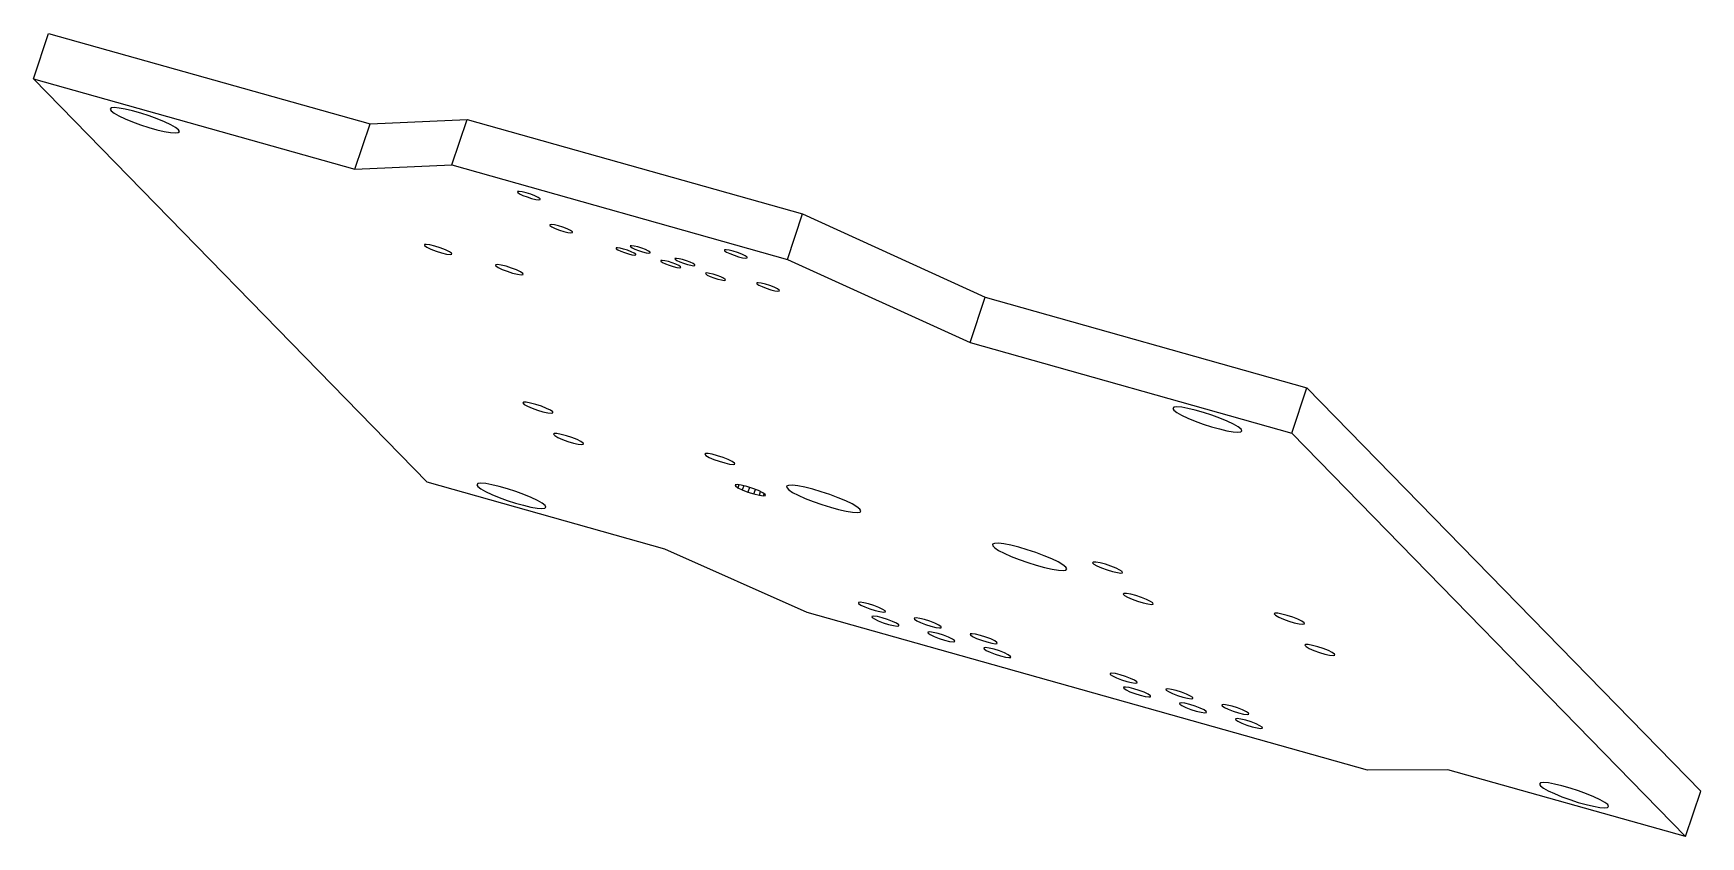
# Paper-space layout '_Bottom' of a CAD drawing. Header units: millimetres. Extents: x 187.6 to 242.6, y -14.3 to 12.3.
import ezdxf

# ---------------------------------------------------------------- set-up
doc = ezdxf.new("R2010")
doc.units = ezdxf.units.MM

psp = doc.layouts.new('_Bottom')

# ---------------------------------------------------------------- linework, layer by layer
at = {"color": 7, "linetype": 'Continuous', "lineweight": 25}
for p, q in [((187.577, 10.772), (188.075, 12.273)), ((188.075, 12.273), (198.696, 9.281)), ((200.583, -2.558), (187.577, 10.772)), ((187.577, 10.772), (198.198, 7.78)), ((198.696, 9.281), (201.9, 9.427)), ((201.402, 7.926), (201.9, 9.427)), ((201.9, 9.427), (212.982, 6.304)), ((198.198, 7.78), (198.696, 9.281)), ((198.198, 7.78), (201.402, 7.926)), ((201.402, 7.926), (212.484, 4.804)), ((212.484, 4.804), (212.982, 6.304)), ((212.982, 6.304), (219.013, 3.555)), ((212.484, 4.804), (218.515, 2.054)), ((218.515, 2.054), (219.013, 3.555)), ((219.013, 3.555), (229.633, 0.562)), ((218.515, 2.054), (229.135, -0.939)), ((229.135, -0.939), (229.633, 0.562)), ((229.633, 0.562), (242.639, -12.768)), ((229.135, -0.939), (242.14, -14.269)), ((208.433, -4.77), (200.583, -2.558)), ((210.82, -2.637), (210.752, -2.647)), ((210.752, -2.647), (210.76, -2.683)), ((210.774, -2.644), (210.76, -2.683)), ((210.76, -2.683), (210.844, -2.741)), ((210.955, -2.656), (210.82, -2.637)), ((210.876, -2.645), (210.844, -2.741)), ((210.844, -2.741), (210.99, -2.811)), ((211.135, -2.7), (210.955, -2.656)), ((211.035, -2.675), (210.99, -2.811)), ((211.333, -2.762), (211.135, -2.7)), ((211.228, -2.729), (211.177, -2.883)), ((210.99, -2.811), (211.177, -2.883)), ((211.177, -2.883), (211.375, -2.946)), ((211.52, -2.834), (211.333, -2.762)), ((211.375, -2.946), (211.425, -2.798)), ((211.375, -2.946), (211.555, -2.99)), ((211.666, -2.904), (211.52, -2.834)), ((211.555, -2.99), (211.594, -2.87)), ((211.555, -2.99), (211.689, -3.008)), ((211.75, -2.962), (211.666, -2.904)), ((211.689, -3.008), (211.713, -2.937)), ((211.689, -3.008), (211.757, -2.998)), ((211.757, -2.998), (211.75, -2.962)), ((213.137, -6.859), (208.433, -4.77)), ((231.641, -12.074), (213.137, -6.859)), ((234.291, -12.057), (231.641, -12.074)), ((242.14, -14.269), (234.291, -12.057)), ((242.14, -14.269), (242.639, -12.768))]:
    psp.add_line(p, q, dxfattribs=at)
at = {"color": 7, "linetype": 'Continuous', "lineweight": 25, "flags": 128}
for points in [[(192.366, 9.09), (192.27, 9.165), (192.114, 9.254), (191.909, 9.351), (191.666, 9.451), (191.4, 9.549), (191.125, 9.638), (190.857, 9.713), (190.614, 9.771), (190.407, 9.806), (190.25, 9.819), (190.152, 9.807), (190.118, 9.771), (190.15, 9.714), (190.247, 9.639), (190.402, 9.55), (190.607, 9.453), (190.85, 9.352), (191.117, 9.255), (191.392, 9.166), (191.659, 9.09), (191.903, 9.033), (192.109, 8.998), (192.266, 8.985), (192.364, 8.997), (192.399, 9.033), (192.366, 9.09)], [(204.312, 6.808), (204.25, 6.851), (204.14, 6.903), (204.001, 6.957), (203.853, 7.004), (203.718, 7.036), (203.618, 7.05), (203.567, 7.043), (203.573, 7.016), (203.636, 6.973), (203.745, 6.92), (203.884, 6.867), (204.032, 6.82), (204.167, 6.787), (204.267, 6.773), (204.318, 6.78), (204.312, 6.808)], [(205.377, 5.716), (205.315, 5.759), (205.205, 5.811), (205.066, 5.865), (204.918, 5.912), (204.783, 5.945), (204.683, 5.959), (204.632, 5.951), (204.638, 5.924), (204.701, 5.881), (204.81, 5.829), (204.949, 5.775), (205.097, 5.728), (205.232, 5.695), (205.332, 5.681), (205.383, 5.689), (205.377, 5.716)], [(201.391, 5.007), (201.316, 5.059), (201.184, 5.122), (201.016, 5.187), (200.837, 5.243), (200.675, 5.283), (200.554, 5.299), (200.492, 5.291), (200.5, 5.258), (200.575, 5.206), (200.707, 5.143), (200.875, 5.078), (201.054, 5.021), (201.216, 4.982), (201.337, 4.965), (201.399, 4.974), (201.391, 5.007)], [(207.472, 4.975), (207.417, 5.013), (207.322, 5.059), (207.2, 5.106), (207.07, 5.147), (206.953, 5.176), (206.865, 5.188), (206.82, 5.181), (206.826, 5.158), (206.88, 5.12), (206.976, 5.074), (207.098, 5.027), (207.227, 4.986), (207.345, 4.957), (207.433, 4.945), (207.477, 4.952), (207.472, 4.975)], [(207.942, 5.043), (207.887, 5.081), (207.792, 5.127), (207.67, 5.174), (207.54, 5.215), (207.422, 5.243), (207.334, 5.255), (207.29, 5.249), (207.295, 5.225), (207.35, 5.188), (207.445, 5.142), (207.567, 5.095), (207.697, 5.054), (207.815, 5.025), (207.903, 5.013), (207.947, 5.019), (207.942, 5.043)], [(211.146, 4.882), (211.083, 4.925), (210.974, 4.977), (210.835, 5.031), (210.687, 5.078), (210.552, 5.111), (210.452, 5.124), (210.401, 5.117), (210.407, 5.09), (210.469, 5.047), (210.579, 4.994), (210.718, 4.941), (210.866, 4.894), (211.001, 4.861), (211.101, 4.847), (211.152, 4.854), (211.146, 4.882)], [(203.743, 4.339), (203.668, 4.391), (203.536, 4.454), (203.368, 4.519), (203.189, 4.576), (203.027, 4.615), (202.906, 4.632), (202.844, 4.623), (202.852, 4.59), (202.927, 4.538), (203.059, 4.475), (203.227, 4.41), (203.406, 4.354), (203.568, 4.314), (203.689, 4.297), (203.751, 4.306), (203.743, 4.339)], [(208.95, 4.559), (208.895, 4.597), (208.799, 4.643), (208.678, 4.69), (208.548, 4.731), (208.43, 4.759), (208.342, 4.771), (208.298, 4.765), (208.303, 4.741), (208.358, 4.704), (208.453, 4.658), (208.575, 4.611), (208.705, 4.57), (208.823, 4.541), (208.91, 4.529), (208.955, 4.535), (208.95, 4.559)], [(209.419, 4.627), (209.365, 4.664), (209.269, 4.71), (209.147, 4.757), (209.018, 4.798), (208.9, 4.827), (208.812, 4.839), (208.767, 4.833), (208.773, 4.809), (208.828, 4.771), (208.923, 4.725), (209.045, 4.678), (209.175, 4.637), (209.292, 4.609), (209.38, 4.596), (209.425, 4.603), (209.419, 4.627)], [(210.427, 4.143), (210.373, 4.18), (210.277, 4.226), (210.155, 4.273), (210.026, 4.314), (209.908, 4.343), (209.82, 4.355), (209.775, 4.349), (209.781, 4.325), (209.835, 4.287), (209.931, 4.241), (210.053, 4.194), (210.183, 4.153), (210.3, 4.125), (210.388, 4.112), (210.433, 4.119), (210.427, 4.143)], [(212.211, 3.79), (212.149, 3.833), (212.039, 3.885), (211.9, 3.939), (211.752, 3.986), (211.617, 4.019), (211.517, 4.033), (211.466, 4.025), (211.472, 3.998), (211.535, 3.955), (211.644, 3.903), (211.783, 3.849), (211.931, 3.802), (212.066, 3.769), (212.166, 3.755), (212.217, 3.763), (212.211, 3.79)], [(204.728, -0.234), (204.653, -0.181), (204.522, -0.117), (204.354, -0.05), (204.171, 0.011), (203.997, 0.057), (203.857, 0.082), (203.769, 0.083), (203.745, 0.06), (203.788, 0.015), (203.893, -0.044), (204.045, -0.111), (204.224, -0.176), (204.405, -0.23), (204.565, -0.266), (204.681, -0.279), (204.738, -0.268), (204.728, -0.234)], [(227.459, -0.8), (227.363, -0.725), (227.207, -0.636), (227.002, -0.538), (226.759, -0.438), (226.492, -0.34), (226.218, -0.251), (225.95, -0.176), (225.707, -0.119), (225.5, -0.083), (225.343, -0.071), (225.245, -0.083), (225.211, -0.118), (225.243, -0.175), (225.339, -0.25), (225.495, -0.339), (225.7, -0.437), (225.943, -0.537), (226.21, -0.635), (226.485, -0.724), (226.752, -0.799), (226.996, -0.856), (227.202, -0.892), (227.359, -0.904), (227.457, -0.892), (227.491, -0.857), (227.459, -0.8)], [(205.737, -1.268), (205.662, -1.215), (205.531, -1.151), (205.363, -1.084), (205.18, -1.024), (205.006, -0.978), (204.866, -0.953), (204.778, -0.951), (204.754, -0.975), (204.797, -1.019), (204.902, -1.079), (205.054, -1.145), (205.233, -1.21), (205.414, -1.264), (205.574, -1.3), (205.69, -1.313), (205.747, -1.302), (205.737, -1.268)], [(210.731, -1.925), (210.656, -1.872), (210.525, -1.808), (210.357, -1.741), (210.173, -1.681), (210, -1.635), (209.86, -1.61), (209.772, -1.609), (209.748, -1.632), (209.791, -1.676), (209.896, -1.736), (210.048, -1.802), (210.227, -1.867), (210.408, -1.921), (210.567, -1.957), (210.684, -1.971), (210.741, -1.959), (210.731, -1.925)], [(204.475, -3.322), (204.378, -3.247), (204.223, -3.158), (204.018, -3.06), (203.775, -2.96), (203.508, -2.862), (203.233, -2.773), (202.966, -2.698), (202.722, -2.641), (202.516, -2.605), (202.359, -2.593), (202.261, -2.605), (202.226, -2.64), (202.259, -2.697), (202.355, -2.772), (202.511, -2.861), (202.716, -2.959), (202.959, -3.059), (203.226, -3.157), (203.5, -3.246), (203.768, -3.321), (204.011, -3.378), (204.218, -3.414), (204.375, -3.426), (204.473, -3.414), (204.507, -3.379), (204.475, -3.322)], [(214.874, -3.445), (214.775, -3.367), (214.616, -3.275), (214.407, -3.175), (214.159, -3.07), (213.885, -2.968), (213.599, -2.873), (213.318, -2.791), (213.056, -2.726), (212.828, -2.681), (212.645, -2.66), (212.518, -2.662), (212.454, -2.689), (212.456, -2.738), (212.523, -2.807), (212.653, -2.893), (212.838, -2.99), (213.068, -3.093), (213.331, -3.197), (213.613, -3.296), (213.898, -3.385), (214.171, -3.459), (214.418, -3.515), (214.625, -3.548), (214.781, -3.557), (214.877, -3.543), (214.909, -3.504), (214.874, -3.445)], [(221.676, -5.362), (221.577, -5.284), (221.419, -5.192), (221.21, -5.092), (220.961, -4.987), (220.687, -4.885), (220.402, -4.79), (220.12, -4.708), (219.859, -4.643), (219.63, -4.598), (219.448, -4.577), (219.321, -4.579), (219.257, -4.606), (219.258, -4.655), (219.326, -4.724), (219.455, -4.81), (219.64, -4.907), (219.87, -5.01), (220.133, -5.114), (220.415, -5.213), (220.7, -5.302), (220.974, -5.376), (221.221, -5.432), (221.427, -5.465), (221.583, -5.474), (221.679, -5.46), (221.711, -5.421), (221.676, -5.362)], [(223.538, -5.513), (223.463, -5.461), (223.332, -5.397), (223.164, -5.33), (222.981, -5.269), (222.807, -5.223), (222.667, -5.198), (222.579, -5.197), (222.555, -5.22), (222.598, -5.265), (222.703, -5.324), (222.855, -5.391), (223.034, -5.456), (223.215, -5.51), (223.375, -5.546), (223.491, -5.559), (223.548, -5.548), (223.538, -5.513)], [(215.707, -6.811), (215.632, -6.76), (215.503, -6.697), (215.337, -6.634), (215.161, -6.578), (215.002, -6.539), (214.882, -6.523), (214.822, -6.531), (214.829, -6.564), (214.903, -6.615), (215.033, -6.677), (215.198, -6.741), (215.374, -6.796), (215.534, -6.835), (215.653, -6.852), (215.714, -6.843), (215.707, -6.811)], [(224.547, -6.548), (224.472, -6.495), (224.341, -6.431), (224.173, -6.364), (223.99, -6.304), (223.816, -6.258), (223.676, -6.233), (223.588, -6.231), (223.564, -6.255), (223.607, -6.299), (223.712, -6.359), (223.864, -6.425), (224.043, -6.49), (224.224, -6.544), (224.384, -6.58), (224.5, -6.593), (224.557, -6.582), (224.547, -6.548)], [(216.155, -7.271), (216.081, -7.219), (215.951, -7.157), (215.786, -7.093), (215.61, -7.038), (215.45, -6.999), (215.331, -6.982), (215.27, -6.991), (215.278, -7.023), (215.352, -7.075), (215.482, -7.137), (215.647, -7.201), (215.823, -7.256), (215.983, -7.295), (216.102, -7.312), (216.162, -7.303), (216.155, -7.271)], [(217.554, -7.331), (217.479, -7.28), (217.35, -7.218), (217.184, -7.154), (217.008, -7.099), (216.849, -7.06), (216.729, -7.043), (216.669, -7.052), (216.676, -7.084), (216.75, -7.135), (216.88, -7.198), (217.045, -7.261), (217.221, -7.317), (217.381, -7.356), (217.5, -7.372), (217.561, -7.364), (217.554, -7.331)], [(229.541, -7.205), (229.466, -7.152), (229.335, -7.088), (229.167, -7.021), (228.983, -6.961), (228.81, -6.915), (228.67, -6.89), (228.582, -6.889), (228.558, -6.912), (228.601, -6.956), (228.706, -7.016), (228.858, -7.082), (229.036, -7.147), (229.218, -7.201), (229.377, -7.237), (229.494, -7.251), (229.551, -7.239), (229.541, -7.205)], [(218.002, -7.791), (217.928, -7.74), (217.798, -7.678), (217.633, -7.614), (217.457, -7.558), (217.297, -7.519), (217.178, -7.503), (217.117, -7.511), (217.125, -7.544), (217.199, -7.595), (217.329, -7.657), (217.494, -7.721), (217.67, -7.777), (217.83, -7.816), (217.949, -7.832), (218.009, -7.823), (218.002, -7.791)], [(219.401, -7.852), (219.326, -7.801), (219.197, -7.738), (219.031, -7.675), (218.855, -7.619), (218.696, -7.58), (218.576, -7.564), (218.516, -7.572), (218.523, -7.605), (218.597, -7.656), (218.727, -7.718), (218.892, -7.782), (219.068, -7.837), (219.228, -7.876), (219.347, -7.893), (219.408, -7.884), (219.401, -7.852)], [(219.849, -8.312), (219.775, -8.26), (219.645, -8.198), (219.48, -8.134), (219.304, -8.079), (219.144, -8.04), (219.025, -8.023), (218.964, -8.032), (218.972, -8.064), (219.046, -8.116), (219.176, -8.178), (219.341, -8.241), (219.517, -8.297), (219.677, -8.336), (219.796, -8.353), (219.856, -8.344), (219.849, -8.312)], [(230.55, -8.239), (230.475, -8.187), (230.344, -8.122), (230.176, -8.056), (229.993, -7.995), (229.819, -7.949), (229.679, -7.924), (229.591, -7.923), (229.567, -7.946), (229.61, -7.991), (229.715, -8.05), (229.867, -8.117), (230.046, -8.181), (230.227, -8.236), (230.387, -8.272), (230.503, -8.285), (230.56, -8.274), (230.55, -8.239)], [(224.018, -9.153), (223.944, -9.102), (223.814, -9.04), (223.649, -8.976), (223.473, -8.92), (223.313, -8.881), (223.194, -8.865), (223.133, -8.873), (223.141, -8.906), (223.215, -8.957), (223.345, -9.019), (223.51, -9.083), (223.686, -9.139), (223.846, -9.178), (223.965, -9.194), (224.025, -9.185), (224.018, -9.153)], [(224.467, -9.613), (224.392, -9.562), (224.263, -9.499), (224.097, -9.436), (223.921, -9.38), (223.762, -9.341), (223.642, -9.325), (223.582, -9.333), (223.589, -9.366), (223.663, -9.417), (223.793, -9.479), (223.958, -9.543), (224.134, -9.598), (224.294, -9.637), (224.413, -9.654), (224.474, -9.645), (224.467, -9.613)], [(225.865, -9.674), (225.791, -9.622), (225.661, -9.56), (225.496, -9.496), (225.32, -9.441), (225.16, -9.402), (225.041, -9.385), (224.98, -9.394), (224.988, -9.426), (225.062, -9.478), (225.192, -9.54), (225.357, -9.604), (225.533, -9.659), (225.693, -9.698), (225.812, -9.715), (225.872, -9.706), (225.865, -9.674)], [(226.314, -10.133), (226.239, -10.082), (226.11, -10.02), (225.944, -9.956), (225.768, -9.9), (225.609, -9.861), (225.489, -9.845), (225.429, -9.854), (225.436, -9.886), (225.51, -9.937), (225.64, -9.999), (225.805, -10.063), (225.981, -10.119), (226.141, -10.158), (226.26, -10.174), (226.321, -10.166), (226.314, -10.133)], [(227.712, -10.194), (227.638, -10.143), (227.508, -10.081), (227.343, -10.017), (227.167, -9.961), (227.007, -9.922), (226.888, -9.906), (226.827, -9.914), (226.835, -9.947), (226.909, -9.998), (227.039, -10.06), (227.204, -10.124), (227.38, -10.18), (227.54, -10.219), (227.659, -10.235), (227.719, -10.226), (227.712, -10.194)], [(228.161, -10.654), (228.086, -10.603), (227.957, -10.54), (227.791, -10.477), (227.615, -10.421), (227.456, -10.382), (227.336, -10.366), (227.276, -10.374), (227.283, -10.407), (227.357, -10.458), (227.487, -10.52), (227.652, -10.584), (227.828, -10.639), (227.988, -10.678), (228.107, -10.695), (228.168, -10.686), (228.161, -10.654)], [(239.568, -13.211), (239.471, -13.136), (239.316, -13.047), (239.111, -12.95), (238.868, -12.849), (238.601, -12.752), (238.326, -12.663), (238.059, -12.587), (237.815, -12.53), (237.609, -12.494), (237.452, -12.482), (237.354, -12.494), (237.319, -12.53), (237.352, -12.587), (237.448, -12.662), (237.604, -12.751), (237.809, -12.848), (238.052, -12.948), (238.318, -13.046), (238.593, -13.135), (238.861, -13.21), (239.104, -13.267), (239.311, -13.303), (239.468, -13.316), (239.566, -13.304), (239.6, -13.268), (239.568, -13.211)]]:
    psp.add_lwpolyline(points, dxfattribs=at)

doc.saveas('drawing.dxf')
